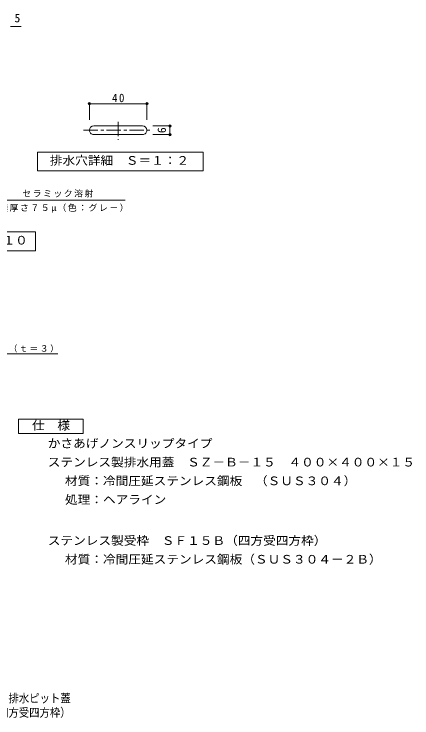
# Model space of a CAD drawing. Units: millimetres at full size, sheet at 1:10, with parts at other scales. Extents: x -1551 to 1660, y -1375 to 1115.
# Drawn here: x 278 to 1660, y -1375 to 1068 of the extents above; entities that cross this region are included whole.
import ezdxf
from ezdxf.enums import TextEntityAlignment as Align

# ---------------------------------------------------------------- set-up
doc = ezdxf.new("R2010")
doc.units = ezdxf.units.MM
doc.header["$LTSCALE"] = 10
doc.header["$PDMODE"] = 32
doc.header["$PDSIZE"] = 8
doc.linetypes.add('CHAIN1', pattern=[8, 5, -1, 1, -1])
for name, color, linetype, lineweight in [('C-0', 7, 'Continuous', 9), ('C-4', 7, 'Continuous', 9), ('C-5', 7, 'Continuous', 9), ('D-5', 7, 'Continuous', 9)]:
    doc.layers.add(name, color=color, linetype=linetype, lineweight=lineweight)
doc.layers.add('F-4', color=2, linetype='Continuous')
doc.styles.add('ＭＳ ゴシック', font='')
doc.styles.get('ＭＳ ゴシック').set_extended_font_data('MS Gothic')

msp = doc.modelspace()

# ---------------------------------------------------------------- linework, layer by layer
at = {"layer": 'C-0'}
for p, q in [((539.64, 701.19), (539.64, 760.22)), ((739.64, 701.19), (739.64, 760.22)), ((539.64, 757.22), (739.64, 757.22)), ((822.48, 680), (759.53, 680)), ((819.48, 650), (819.48, 680)), ((759.53, 650), (822.48, 650))]:
    msp.add_line(p, q, dxfattribs=at)
at = {"layer": 'C-0', "color": 3, "linetype": 'CHAIN1'}
for p, q in [((639.64, 694.58), (639.64, 631.94)), ((519.33, 665), (752.94, 665))]:
    msp.add_line(p, q, dxfattribs=at)
at = {"layer": 'C-0', "color": 3}
for p, q in [((724.64, 680), (554.64, 680)), ((554.64, 650), (724.64, 650))]:
    msp.add_line(p, q, dxfattribs=at)
for centre, start, end in [((554.64, 665), 89.99997, 179.99881), ((554.64, 665), 179.99939, 270), ((724.64, 665), 1.16566, 89.99944), ((724.64, 665), 270, 0.00124)]:
    msp.add_arc(centre, 15, start, end, dxfattribs=at)
at = {"layer": 'C-0'}
for p in [(539.64, 757.22), (739.64, 757.22), (819.48, 680), (819.48, 650)]:
    msp.add_point(p, dxfattribs=at)
at = {"layer": 'C-4'}
msp.add_line((302.63, 1025), (266, 1025), dxfattribs=at)
at = {"layer": 'C-5'}
for p, q in [((188.99, 422), (664.4, 422)), ((-222.5, 312), (352.5, 312))]:
    msp.add_line(p, q, dxfattribs=at)
msp.add_lwpolyline([(359.55, 523.96), (359.55, 588.96), (934.55, 588.96), (934.55, 523.96)], close=True, dxfattribs=at)
msp.add_lwpolyline([(352.5, 312), (352.5, 247), (-222.5, 247)], dxfattribs=at)
at = {"layer": 'D-5'}
msp.add_line((-357.16, -111.62), (429.71, -111.62), dxfattribs=at)
at = {"layer": 'D-5', "color": 2}
for p, q in [((292.99, -337.87), (517.99, -337.87)), ((292.99, -387.87), (292.99, -337.87)), ((517.99, -337.87), (517.99, -387.87)), ((517.99, -387.87), (292.99, -387.87))]:
    msp.add_line(p, q, dxfattribs=at)

# ---------------------------------------------------------------- texts
at = {"layer": 'C-0', "color": 2, "style": 'ＭＳ ゴシック'}
msp.add_text('6', height=29.33, rotation=90, dxfattribs=at).set_placement((814.48, 655), align=Align.BOTTOM_LEFT)
at = {"layer": 'C-0', "color": 2, "insert": (618.39, 762.22), "char_height": 29.33, "attachment_point": 7, "style": 'ＭＳ ゴシック'}
msp.add_mtext('\\T1.27;\\W0.95;40', dxfattribs=at)
at = {"layer": 'C-4', "color": 2, "style": 'ＭＳ ゴシック'}
msp.add_text('5', height=29.33, dxfattribs=at).set_placement((279.57, 1031), align=Align.BOTTOM_LEFT)
at = {"layer": 'C-5', "color": 2, "style": 'ＭＳ ゴシック', "width": 1.1}
for s, p in [('排水穴詳細\u3000Ｓ＝１：２', (402.05, 536.46)), ('平面詳細図\u3000Ｓ＝１：１０', (-202.5, 259.5))]:
    msp.add_text(s, height=29.33, dxfattribs=at).set_placement(p, align=Align.BOTTOM_LEFT)
at = {"layer": 'C-5', "char_height": 21.99, "attachment_point": 7, "style": 'ＭＳ ゴシック'}
for s, insert in [('\\T1.17;セラミック溶射', (306.7, 432)), ('\\T1.17;被膜厚さ７５μ（色：グレ－）', (190.62, 379.03))]:
    msp.add_mtext(s, dxfattribs=dict(at, insert=insert))
at = {"layer": 'D-5', "color": 2, "style": 'ＭＳ ゴシック', "width": 1.1}
for s, p in [('仕\u3000様', (340.49, -382.87)), ('かさあげノンスリップタイプ', (395.08, -445.79)), ('ステンレス製排水用蓋\u3000ＳＺ－Ｂ－１５\u3000４００×４００×１５', (395.08, -510.79)), ('材質：冷間圧延ステンレス鋼板\u3000（ＳＵＳ３０４）', (454.79, -575.79)), ('処理：ヘアライン', (454.79, -640.79)), ('ステンレス製受枠\u3000ＳＦ１５Ｂ（四方受四方枠）', (395.08, -783.05)), ('材質：冷間圧延ステンレス鋼板（ＳＵＳ３０４－２Ｂ）', (454.79, -848.05))]:
    msp.add_text(s, height=29.33, dxfattribs=at).set_placement(p, align=Align.BOTTOM_LEFT)
at = {"layer": 'D-5', "insert": (-353.22, -106.63), "char_height": 21.99, "attachment_point": 7, "style": 'ＭＳ ゴシック'}
msp.add_mtext('\\T1.17;ステンレス製排水用蓋ＳＺ－Ｂ－１５（ｔ＝３）', dxfattribs=at)
at = {"layer": 'F-4', "style": 'ＭＳ ゴシック', "width": 0.9}
for s, p in [('\u3000\u3000\u3000ステンレス製\u3000かさあげノンスリップタイプ（セラミック溶射）排水ピット蓋', (-893.5, -1330.26)), ('ＳＺ－Ｂ－１５\u3000４００×４００×１５＋ＳＦ１５Ｂ（四方受四方枠）', (-677.5, -1379.81))]:
    msp.add_text(s, height=29.33, dxfattribs=at).set_placement(p, align=Align.BOTTOM_LEFT)

doc.saveas('drawing.dxf')
